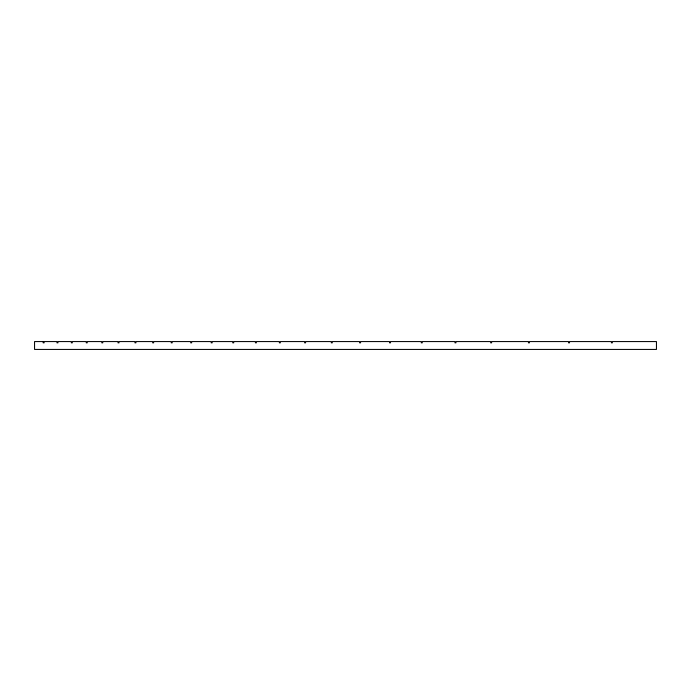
<?xml version="1.0" encoding="UTF-8"?>
<svg xmlns="http://www.w3.org/2000/svg" width="691" height="691" viewBox="0 0 691 691"><rect width="100%" height="100%" fill="white"/><g stroke="black" fill="none" stroke-linecap="round" stroke-linejoin="round"><path stroke-width="1.04" d="M43.153 341.57L34.55 341.57L34.55 349.43L656.45 349.43L656.45 341.57L612.373 341.57L612.373 342.831L611.405 342.831L611.405 341.57L569.514 341.57L569.514 342.831L568.538 342.831L568.538 341.57L529.427 341.57L529.427 342.831L528.451 342.831L528.451 341.57L491.629 341.57L491.629 342.831L490.662 342.831L490.662 341.57L455.948 341.57L455.948 342.831L454.972 342.831L454.972 341.57L422.27 341.57L422.27 342.831L421.294 342.831L421.294 341.57L390.51 341.57L390.51 342.831L389.534 342.831L389.534 341.57L360.572 341.57L360.572 342.831L359.596 342.831L359.596 341.57L332.293 341.57L332.293 342.831L331.326 342.831L331.326 341.57L305.595 341.57L305.595 342.831L304.619 342.831L304.619 341.57L280.339 341.57L280.339 342.831L279.363 342.831L279.363 341.57L256.396 341.57L256.396 342.831L255.428 342.831L255.428 341.57L233.722 341.57L233.722 342.831L232.746 342.831L232.746 341.57L212.172 341.57L212.172 342.831L211.196 342.831L211.196 341.57L191.683 341.57L191.683 342.831L190.707 342.831L190.707 341.57L172.206 341.57L172.206 342.831L171.238 342.831L171.238 341.57L153.644 341.57L153.644 342.831L152.668 342.831L152.668 341.57L135.928 341.57L135.928 342.831L134.952 342.831L134.952 341.57L118.99 341.57L118.99 342.831L118.014 342.831L118.014 341.57L102.778 341.57L102.778 342.831L101.81 342.831L101.81 341.57L87.23 341.57L87.23 342.831L86.254 342.831L86.254 341.57L72.313 341.57L72.313 342.831L71.337 342.831L71.337 341.57L57.949 341.57L57.949 342.831L56.982 342.831L56.982 341.57L44.129 341.57L44.129 342.831L43.153 342.831L43.153 341.57"/></g></svg>
